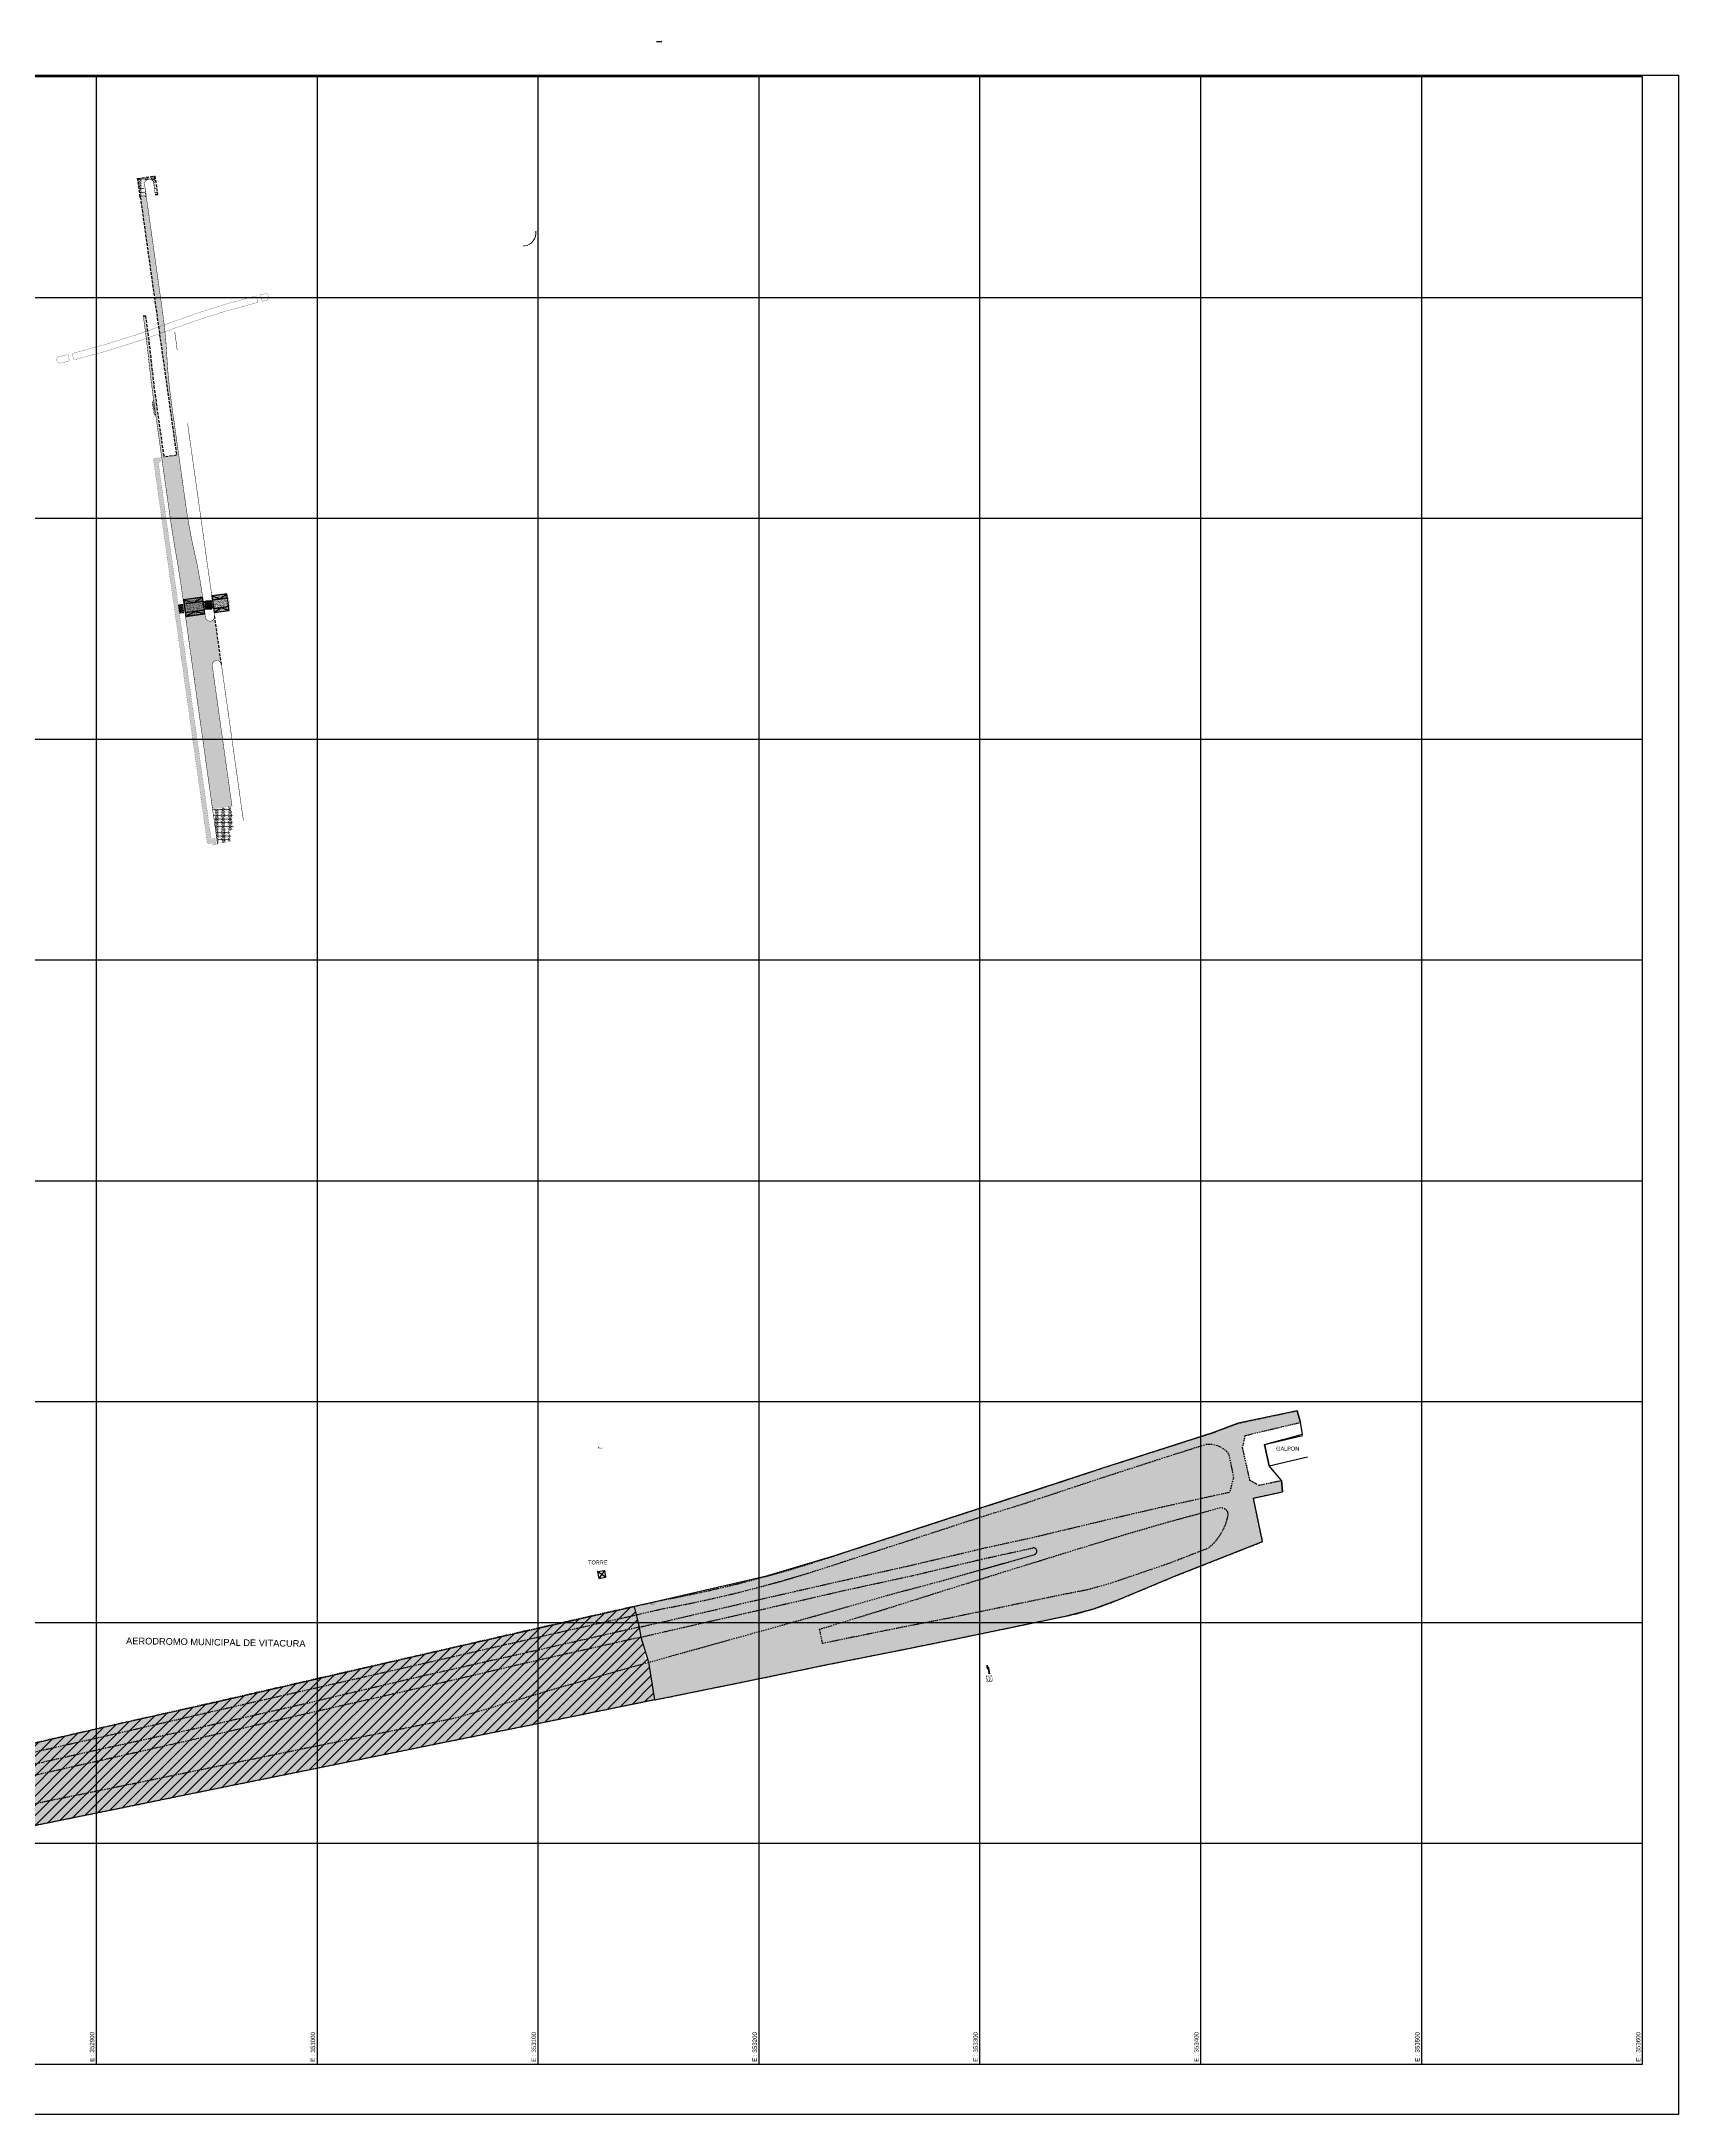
# Model space of a CAD drawing. Extents: x 352140 to 354978, y 6304672 to 6307963.
# Drawn here: x 352875 to 353616, y 6305277 to 6306216 of the extents above; entities that cross this region are included whole.
import ezdxf
from ezdxf.enums import TextEntityAlignment as Align

# ---------------------------------------------------------------- set-up
doc = ezdxf.new("R2010")
doc.units = 0
for name, pattern in [('ACAD_ISO03W100', [30, 12, -18]), ('CONTINUA', [0]), ('DASHED', [19.05, 12.7, -6.35]), ('DIVIDE', [1.25, 0.5, -0.25, 0, -0.25, 0, -0.25]), ('JPG_DASHDOT', [1, 0.5, -0.25, 0, -0.25])]:
    doc.linetypes.add(name, pattern=pattern)
doc.layers.get('0').update_dxf_attribs({"linetype": 'CONTINUOUS'})
for name, color, linetype in [('-LAMINA 1_1250', 1, 'CONTINUOUS'), ('0-LEVANTAMIENTO 2020.OCT', 211, 'CONTINUOUS'), ('0-LEVANTAMIENTO 2020.SEP', 252, 'CONTINUOUS'), ('00_Demarcacion Existente', 252, 'CONTINUOUS'), ('03_Pav ext_HCV', 34, 'CONTINUOUS'), ('1-coordenadas', 8, 'CONTINUOUS'), ('1-GALPON', 7, 'CONTINUOUS'), ('1-LINEA DE CIERRO', 7, 'DIVIDE'), ('1-PAVIMENTO', 161, 'CONTINUOUS'), ('1-TEXTOS', 7, 'CONTINUOUS'), ('2-ACHURADO JARDINERA', 252, 'CONTINUOUS'), ('2-ACHURADO RADIER', 9, 'CONTINUOUS'), ('GYS_DEMARCACION', 2, 'CONTINUOUS'), ('TOP-URB-SOLERAS', 2, 'JPG_DASHDOT'), ('V-NODE-TEXT4', 4, 'CONTINUOUS')]:
    doc.layers.add(name, color=color, linetype=linetype)
doc.layers.add('0_ASD_DEMARCACIÓN', color=183, linetype='CONTINUOUS', lineweight=5)
doc.layers.add('0_ASD_SOLERA NUEVA', color=31, linetype='CONTINUOUS', lineweight=13)
doc.styles.add('A', font='arial.ttf', dxfattribs={"height": 2})
doc.styles.add('Arial', font='arial.ttf', dxfattribs={"height": 10})
doc.styles.add('TEXTIS', font='arial.ttf', dxfattribs={"height": 2})
pattern_1 = [(0, (0, 0), (0.203125, 0.40625), [0, -0.40625])]
pattern_2 = [(0, (0, 0), (0.3175, 0.549926130905), [0.079375, -0.555625]), (90, (0.0397, 0), (-0.3175, 0.549926130905), [0.0396875, -1.06016476181]), (90, (0.0496, 0), (-0.3175, 0.549926130905), [0.03175, -1.06810226181]), (90, (0.02977, 0), (-0.3175, 0.549926130905), [0.03175, -1.06810226181]), (60, (0.05953, 0), (-0.31749999957, 0.549926131154), [0.0254, -0.6096]), (120, (0.01984, 0), (-0.63499999957, 2.5e-10), [0.0254, -0.6096])]
pattern_3 = [(37.5, (0.20898, -1.48537), (-0.01600031296, 0.48941323733), [0, -0.38608, 0, -0.4318, 0, -0.41275]), (7.5, (0.209, -1.4854), (0.44952328314, 0.71682510057), [0, -0.20828, 0, -0.34798, 0, -0.13335]), (327.5, (-0.10344, -1.48537), (0.790992370241, 0.001437184679), [0, -0.127, 0, -0.4572, 0, -0.5969]), (317.5, (-0.10344, -1.4854), (0.76355645247, 0.22292932326), [0, -0.0635, 0, -0.29972, 0, -0.3429])]

# ---------------------------------------------------------------- blocks, each defined once
blk = doc.blocks.new('COORDENADAS')
at = {"layer": '-LAMINA 1_1250'}
blk.add_lwpolyline([(0, 0), (1436.25, 0), (1436.25, -923.479), (0, -923.479)], close=True, dxfattribs=at)
at = {"layer": '1-coordenadas'}
for p, q in [((20, -900.625), (20, -0.625)), ((20, -0.625), (1420, -0.625)), ((120, -900.625), (120, -0.625)), ((220, -900.625), (220, -0.625)), ((320, -900.625), (320, -0.625)), ((420, -900.625), (420, -0.625)), ((520, -900.625), (520, -0.625)), ((620, -900.625), (620, -0.625)), ((720, -900.625), (720, -0.625)), ((820, -900.625), (820, -0.625)), ((920, -900.625), (920, -0.625)), ((1020, -900.625), (1020, -0.625)), ((1120, -900.625), (1120, -0.625)), ((1220, -900.625), (1220, -0.625)), ((1320, -900.625), (1320, -0.625)), ((1420, -900.625), (1420, -0.625)), ((20, -100.625), (1420, -100.625)), ((20, -200.625), (1420, -200.625)), ((20, -300.625), (1420, -300.625)), ((20, -400.625), (1420, -400.625)), ((20, -500.625), (1420, -500.625)), ((20, -600.625), (1420, -600.625)), ((20, -700.625), (1420, -700.625)), ((20, -800.625), (1420, -800.625)), ((20, -900.625), (1420, -900.625))]:
    blk.add_line(p, q, dxfattribs=at)
at = {"layer": '1-coordenadas', "style": 'A'}
for s, p in [('N : 6306200', (21, 0.375)), ('N : 6306100', (21, -99.625)), ('N : 6306000', (21, -199.625)), ('N : 6305900', (21, -299.625)), ('N : 6305800', (21, -399.625)), ('N : 6305700', (21, -499.625)), ('N : 6305600', (21, -599.625)), ('N : 6305500', (21, -699.625)), ('N : 6305400', (21, -799.625)), ('N : 6305300', (21, -899.625))]:
    blk.add_text(s, height=2, dxfattribs=at).set_placement(p)
blk.add_text('E : 352200', height=2, rotation=90, dxfattribs=at).set_placement((19, -899.625))
blk = doc.blocks.new('*U812', base_point=(353150.45, 6305508.78))
at = {"layer": 'V-NODE-TEXT4', "lineweight": -2}
for p, q in [((353150.41, 6305508.74), (353150.5, 6305508.83)), ((353150.41, 6305508.83), (353150.5, 6305508.74))]:
    blk.add_line(p, q, dxfattribs=at)
blk.add_circle((353150.45, 6305508.78), 0.0318, dxfattribs=at)
at = {"layer": 'V-NODE-TEXT4', "linetype": 'ByBlock', "style": 'A'}
for s, insert, char_height, attachment_point in [('9', (353150.53, 6305508.84), 0.0635, 7), ('687.00', (353150.53, 6305508.81), 0.0635, 1), ('-OC2', (353150.53, 6305508.7), 0.635, 1)]:
    blk.add_mtext(s, dxfattribs=dict(at, insert=insert, char_height=char_height, attachment_point=attachment_point))
blk = doc.blocks.new('*U813', base_point=(353127.34, 6305579.2))
at = {"layer": 'V-NODE-TEXT4', "lineweight": -2}
for p, q in [((353127.29, 6305579.16), (353127.38, 6305579.25)), ((353127.29, 6305579.25), (353127.38, 6305579.16))]:
    blk.add_line(p, q, dxfattribs=at)
blk.add_circle((353127.34, 6305579.2), 0.0318, dxfattribs=at)
at = {"layer": 'V-NODE-TEXT4', "linetype": 'ByBlock', "style": 'A'}
for s, insert, char_height, attachment_point in [('686.89', (353127.41, 6305579.23), 0.0635, 1), ('111', (353127.41, 6305579.27), 0.0635, 7), ('-OC1', (353127.41, 6305579.13), 0.635, 1)]:
    blk.add_mtext(s, dxfattribs=dict(at, insert=insert, char_height=char_height, attachment_point=attachment_point))
blk = doc.blocks.new('A$C4FB7591F')
at = {"true_color": 0x7f5ac4}
h = blk.add_hatch(dxfattribs=at)
h.set_pattern_fill('SWAMP', color=183, scale=0.025, style=0)
h.set_pattern_definition(pattern_2)
edge = h.paths.add_edge_path()
edge.add_line((352709.7, 6306112.69), (352708.94, 6306118.11))
edge.add_arc((352710.98, 6306118.39), 2.06, 8.0084, 188.0084, ccw=False)
edge.add_line((352713.02, 6306118.68), (352713.79, 6306113.27))
edge.add_line((352713.79, 6306113.27), (352714.77, 6306113.41))
edge.add_line((352714.77, 6306113.41), (352713.58, 6306121.85))
edge.add_line((352713.58, 6306121.85), (352705.79, 6306120.75))
edge.add_line((352705.79, 6306120.75), (352706.98, 6306112.31))
edge.add_line((352706.98, 6306112.31), (352709.7, 6306112.69))
h = blk.add_hatch(dxfattribs=at)
h.set_pattern_fill('SWAMP', color=183, scale=0.025, style=0)
h.set_pattern_definition(pattern_2)
edge = h.paths.add_edge_path()
edge.add_line((352717.16, 6306059.73), (352709.7, 6306112.69))
edge.add_line((352709.7, 6306112.69), (352706.98, 6306112.31))
edge.add_line((352706.98, 6306112.31), (352723.43, 6305995.39))
edge.add_line((352723.43, 6305995.39), (352724.42, 6305995.53))
edge.add_line((352724.42, 6305995.53), (352720.89, 6306020.66))
edge.add_arc((352935.77, 6306050.89), 217, 182.8966, 188.0084, ccw=False)
edge.add_arc((352496.33, 6306028.66), 223, 2.8966, 8.0084)
h = blk.add_hatch(dxfattribs=at)
h.set_pattern_fill('SWAMP', color=183, scale=0.025, style=0)
h.set_pattern_definition(pattern_2)
h.paths.add_polyline_path([(352717.69, 6305994.58), (352714.26, 6306018.92), (352713.71, 6306022.88), (352713.19, 6306026.84), (352712.7, 6306030.8), (352712.24, 6306034.77), (352711.8, 6306038.75), (352711.36, 6306042.73), (352710.9, 6306046.71), (352710.41, 6306050.69), (352709.88, 6306054.66), (352709.33, 6306058.62), (352708.34, 6306058.49), (352708.89, 6306054.52), (352709.42, 6306050.56), (352709.91, 6306046.59), (352710.37, 6306042.61), (352710.81, 6306038.64), (352711.25, 6306034.66), (352711.71, 6306030.68), (352712.2, 6306026.71), (352712.72, 6306022.75), (352713.27, 6306018.79), (352716.7, 6305994.44)])
h = blk.add_hatch(dxfattribs=at)
h.set_pattern_fill('SWAMP', color=183, scale=0.025, style=0)
h.set_pattern_definition(pattern_2)
edge = h.paths.add_edge_path()
edge.add_line((352712.3, 6306019.2), (352713.04, 6306014.2))
edge.add_line((352713.04, 6306014.2), (352714.03, 6306013.46))
edge.add_line((352712.3, 6306019.2), (352713.07, 6306020.23))
edge.add_line((352713.07, 6306020.23), (352713.27, 6306018.79))
edge.add_line((352713.27, 6306018.79), (352714.02, 6306013.47))
h = blk.add_hatch(dxfattribs=at)
h.set_pattern_fill('DOTS', color=183, scale=6.5, style=0)
h.set_pattern_definition(pattern_1)
h.paths.add_polyline_path([(352737.42, 6305819.53), (352739.77, 6305819.86), (352739.91, 6305818.89), (352741.39, 6305819.1), (352740.98, 6305822.05), (352739.12, 6305821.78), (352715.14, 6305992.24), (352716.26, 6305992.4), (352715.98, 6305994.38), (352712.88, 6305993.95)])
h = blk.add_hatch(dxfattribs=at)
h.set_pattern_fill('SWAMP', color=183, scale=0.025, style=0)
h.set_pattern_definition(pattern_2)
edge = h.paths.add_edge_path()
edge.add_line((352716.7, 6305994.44), (352720.02, 6305970.85))
edge.add_line((352720.02, 6305970.85), (352720.58, 6305966.89))
edge.add_line((352720.58, 6305966.89), (352721.17, 6305962.93))
edge.add_line((352721.17, 6305962.93), (352721.8, 6305958.98))
edge.add_line((352721.8, 6305958.98), (352722.45, 6305955.03))
edge.add_line((352722.45, 6305955.03), (352723.12, 6305951.09))
edge.add_line((352723.12, 6305951.09), (352723.8, 6305947.15))
edge.add_line((352723.8, 6305947.15), (352724.45, 6305943.2))
edge.add_line((352724.45, 6305943.2), (352725.08, 6305939.25))
edge.add_line((352725.08, 6305939.25), (352725.67, 6305935.29))
edge.add_line((352725.67, 6305935.29), (352726.23, 6305931.33))
edge.add_line((352726.23, 6305931.33), (352727.71, 6305920.85))
edge.add_line((352727.71, 6305920.85), (352736.52, 6305922.09))
edge.add_line((352736.52, 6305922.09), (352735.05, 6305932.57))
edge.add_arc((352514.22, 6305901.5), 223, 8.0084, 13.12021)
edge.add_arc((352942.74, 6306001.38), 217, 188.0084, 193.12021, ccw=False)
edge.add_line((352727.85, 6305971.15), (352724.42, 6305995.53))
edge.add_line((352724.42, 6305995.53), (352716.7, 6305994.44))
h = blk.add_hatch(dxfattribs=at)
h.set_pattern_fill('DOTS', color=183, scale=6.5, style=0)
h.set_pattern_definition(pattern_1)
h.paths.add_polyline_path([(352724.21, 6305927.77), (352726.29, 6305928.06), (352726.85, 6305924.1), (352724.77, 6305923.81)])
at = {"linetype": 'CONTINUA', "ltscale": 2, "true_color": 0x7f5ac4}
h = blk.add_hatch(dxfattribs=at)
h.set_pattern_fill('AR-SAND', color=183, scale=0.01, style=0)
h.set_pattern_definition(pattern_3)
h.paths.add_polyline_path([(352735.25, 6305931.14), (352726.63, 6305929.93), (352727.69, 6305922.4), (352736.31, 6305923.62)])
at = {"true_color": 0x7f5ac4}
h = blk.add_hatch(dxfattribs=at)
h.set_pattern_fill('DOTS', color=183, scale=6.5, style=0)
h.set_pattern_definition(pattern_1)
h.paths.add_polyline_path([(352735.89, 6305929.42), (352739.26, 6305929.88), (352739.82, 6305925.92), (352736.45, 6305925.45)])
at = {"linetype": 'CONTINUA', "ltscale": 2, "true_color": 0x7f5ac4}
h = blk.add_hatch(dxfattribs=at)
h.set_pattern_fill('AR-SAND', color=183, scale=0.01, style=0)
h.set_pattern_definition(pattern_3)
h.paths.add_polyline_path([(352740.47, 6305924.2), (352747.27, 6305925.16), (352746.21, 6305932.68), (352739.41, 6305931.73)])
at = {"true_color": 0x7f5ac4}
h = blk.add_hatch(dxfattribs=at)
h.set_pattern_fill('SWAMP', color=183, scale=0.025, style=0)
h.set_pattern_definition(pattern_2)
edge = h.paths.add_edge_path()
edge.add_line((352740.68, 6305922.68), (352743.77, 6305900.69))
edge.add_arc((352741.69, 6305900.4), 2.1, 8.0084, 188.0084)
edge.add_line((352739.61, 6305900.11), (352730.8, 6305898.87))
edge.add_line((352730.8, 6305898.87), (352727.71, 6305920.85))
edge.add_line((352727.71, 6305920.85), (352736.52, 6305922.09))
edge.add_arc((352738.6, 6305922.38), 2.1, 188.0084, 368.0084)
h = blk.add_hatch(dxfattribs=at)
h.set_pattern_fill('SWAMP', color=183, scale=0.025, style=0)
h.set_pattern_definition(pattern_2)
h.paths.add_polyline_path([(352748.58, 6305836.41), (352739.61, 6305900.11), (352730.8, 6305898.87), (352739.76, 6305835.17)])
h = blk.add_hatch(dxfattribs=at)
h.set_pattern_fill('SWAMP', color=183, scale=0.025, style=0)
h.set_pattern_definition(pattern_2)
h.paths.add_polyline_path([(352747.62, 6305823.45), (352745.85, 6305836.02), (352739.76, 6305835.17), (352741.95, 6305819.65), (352748.04, 6305820.51)])
h = blk.add_hatch(dxfattribs=at)
h.set_pattern_fill('SWAMP', color=183, scale=0.025, style=0)
h.set_pattern_definition(pattern_2)
h.paths.add_polyline_path([(352748.08, 6305836.34), (352745.85, 6305836.02), (352747.34, 6305825.43), (352749.57, 6305825.74)])
at = {"color": 183, "linetype": 'DASHED', "ltscale": 0.1, "true_color": 0x7f5ac4}
for points in [[(352706.98, 6306112.31), (352705.79, 6306120.75), (352713.58, 6306121.85), (352714.77, 6306113.41), (352713.79, 6306113.29)], [(352706.98, 6306112.31), (352723.43, 6305995.39), (352717.69, 6305994.58)], [(352708.34, 6306058.49), (352709.33, 6306058.62), (352709.88, 6306054.66), (352710.41, 6306050.69), (352710.9, 6306046.71), (352711.36, 6306042.73), (352711.8, 6306038.75), (352712.24, 6306034.77), (352712.7, 6306030.8), (352713.19, 6306026.84), (352713.71, 6306022.88), (352714.26, 6306018.92), (352717.69, 6305994.58)], [(352743.77, 6305900.69), (352740.68, 6305922.68)]]:
    blk.add_lwpolyline(points, dxfattribs=at)
at = {"color": 183, "ltscale": 0.2, "true_color": 0x7f5ac4, "const_width": 0.2, "flags": 128}
for points in [[(352713.79, 6306113.29), (352713.02, 6306118.68, 1), (352708.94, 6306118.11), (352709.7, 6306112.69)], [(352709.7, 6306112.69), (352717.16, 6306059.73, -0.022308), (352719.05, 6306039.93, 0.022308), (352720.89, 6306020.66), (352727.85, 6305971.15, 0.022308), (352731.4, 6305952.12, -0.022308), (352735.05, 6305932.57), (352736.52, 6305922.09, 1), (352740.68, 6305922.68), (352728.42, 6306009.85)], [(352752.73, 6305836.99), (352743.77, 6305900.69, 1), (352739.61, 6305900.11), (352748.58, 6305836.41)]]:
    blk.add_lwpolyline(points, format="xyb", dxfattribs=at)
for points in [[(352708.34, 6306058.49), (352708.34, 6306058.49), (352708.89, 6306054.52)], [(352708.89, 6306054.52), (352709.42, 6306050.56), (352709.91, 6306046.59), (352710.37, 6306042.61), (352710.81, 6306038.64), (352711.25, 6306034.66), (352711.71, 6306030.68), (352712.2, 6306026.71), (352712.72, 6306022.75), (352713.27, 6306018.79), (352720.02, 6305970.85), (352720.58, 6305966.89), (352721.17, 6305962.93), (352721.8, 6305958.98), (352722.45, 6305955.03), (352723.12, 6305951.09), (352723.8, 6305947.15), (352724.45, 6305943.2), (352725.08, 6305939.25), (352725.67, 6305935.29), (352726.23, 6305931.33), (352742.01, 6305819.19)], [(352722.59, 6306051.44), (352723.72, 6306043.04)], [(352712.3, 6306019.2), (352713.07, 6306020.23)], [(352713.04, 6306014.2), (352714.03, 6306013.46)], [(352753.71, 6305830.08), (352752.73, 6305836.99)]]:
    blk.add_lwpolyline(points, dxfattribs=at)
at = {"color": 183, "linetype": 'DASHED', "ltscale": 0.1, "true_color": 0x7f5ac4, "const_width": 0.05}
blk.add_lwpolyline([(352741.39, 6305819.1), (352739.91, 6305818.89), (352739.77, 6305819.86), (352737.42, 6305819.53), (352712.88, 6305993.95), (352715.98, 6305994.38), (352716.26, 6305992.4), (352715.14, 6305992.24), (352739.12, 6305821.78), (352740.98, 6305822.05)], close=True, dxfattribs=at)
for points in [[(352724.21, 6305927.77), (352726.69, 6305928.12)], [(352735.5, 6305929.36), (352739.66, 6305929.94)], [(352736.06, 6305925.4), (352740.21, 6305925.98)], [(352727.24, 6305924.16), (352724.77, 6305923.81)]]:
    blk.add_lwpolyline(points, dxfattribs=at)
at = {"color": 183, "ltscale": 0.5, "true_color": 0x7f5ac4, "const_width": 0.05}
for points in [[(352727.24, 6305924.16), (352726.85, 6305924.1), (352726.29, 6305928.06), (352726.68, 6305928.12)], [(352736.45, 6305925.45), (352736.06, 6305925.4), (352735.5, 6305929.36), (352735.89, 6305929.42)], [(352740.21, 6305925.98), (352739.82, 6305925.93), (352739.26, 6305929.89), (352739.66, 6305929.94)]]:
    blk.add_lwpolyline(points, close=True, dxfattribs=at)
for points in [[(352726.34, 6305927.67), (352726.74, 6305927.72)], [(352726.4, 6305927.27), (352726.8, 6305927.33)], [(352726.46, 6305926.87), (352726.85, 6305926.93)], [(352726.51, 6305926.48), (352726.91, 6305926.53)], [(352726.57, 6305926.08), (352726.96, 6305926.14)], [(352726.62, 6305925.69), (352727.02, 6305925.74)], [(352726.68, 6305925.29), (352727.08, 6305925.34)], [(352726.73, 6305924.89), (352727.13, 6305924.95)], [(352726.79, 6305924.5), (352727.19, 6305924.55)], [(352735.55, 6305928.96), (352735.95, 6305929.02)], [(352735.61, 6305928.57), (352736.01, 6305928.62)], [(352735.67, 6305928.17), (352736.06, 6305928.23)], [(352735.72, 6305927.77), (352736.12, 6305927.83)], [(352735.78, 6305927.38), (352736.17, 6305927.43)], [(352735.83, 6305926.98), (352736.23, 6305927.04)], [(352735.89, 6305926.59), (352736.28, 6305926.64)], [(352735.94, 6305926.19), (352736.34, 6305926.25)], [(352736, 6305925.79), (352736.4, 6305925.85)], [(352739.32, 6305929.49), (352739.71, 6305929.55)], [(352739.37, 6305929.1), (352739.77, 6305929.15)], [(352739.43, 6305928.7), (352739.82, 6305928.76)], [(352739.48, 6305928.3), (352739.88, 6305928.36)], [(352739.54, 6305927.91), (352739.94, 6305927.96)], [(352739.6, 6305927.51), (352739.99, 6305927.57)], [(352739.65, 6305927.12), (352740.05, 6305927.17)], [(352739.71, 6305926.72), (352740.1, 6305926.78)], [(352739.76, 6305926.32), (352740.16, 6305926.38)], [(352746.67, 6305930.93), (352747.06, 6305930.99), (352747.62, 6305927.03), (352747.22, 6305926.97), (352746.67, 6305930.93)], [(352746.72, 6305930.53), (352747.12, 6305930.59)], [(352746.78, 6305930.14), (352747.17, 6305930.19)], [(352746.83, 6305929.74), (352747.23, 6305929.8)], [(352746.89, 6305929.35), (352747.28, 6305929.4)], [(352746.94, 6305928.95), (352747.34, 6305929.01)], [(352747, 6305928.55), (352747.4, 6305928.61)], [(352747.05, 6305928.16), (352747.45, 6305928.21)], [(352747.11, 6305927.76), (352747.51, 6305927.82)], [(352747.17, 6305927.37), (352747.56, 6305927.42)]]:
    blk.add_lwpolyline(points, dxfattribs=at)
at = {"color": 183, "linetype": 'CONTINUA', "ltscale": 2, "true_color": 0x7f5ac4}
for points in [[(352726.63, 6305929.93), (352731.19, 6305928.75), (352735.25, 6305931.14)], [(352726.88, 6305928.15), (352735.5, 6305929.36)], [(352727.44, 6305924.19), (352736.06, 6305925.4)], [(352727.69, 6305922.4), (352731.75, 6305924.79), (352736.31, 6305923.62)], [(352739.41, 6305931.73), (352743.06, 6305930.42), (352746.21, 6305932.68)], [(352739.66, 6305929.94), (352746.47, 6305930.9)], [(352740.21, 6305925.98), (352747.02, 6305926.94)], [(352740.47, 6305924.2), (352743.62, 6305926.46), (352747.27, 6305925.16)]]:
    blk.add_lwpolyline(points, dxfattribs=at)
for points in [[(352735.25, 6305931.14), (352726.63, 6305929.93), (352727.69, 6305922.4), (352736.31, 6305923.62)], [(352740.47, 6305924.2), (352747.27, 6305925.16), (352746.21, 6305932.68), (352739.41, 6305931.73)]]:
    blk.add_lwpolyline(points, close=True, dxfattribs=at)
blk = doc.blocks.new('FIZQ')
at = {"layer": 'GYS_DEMARCACION', "linetype": 'Continuous'}
h = blk.add_hatch(color=0, dxfattribs=at)
edge = h.paths.add_edge_path()
edge.add_line((-0.27, 2.25), (-0.57, 3.01))
edge.add_line((-0.57, 3.01), (-0.27, 4.01))
edge.add_line((-0.27, 4.01), (-0.27, 3.21))
edge.add_arc((-0.28, 2.87), 0.333, -11.83962, 87.94377, ccw=False)
edge.add_line((0.05, 2.81), (0.15, 0))
edge.add_line((0.15, 0), (-0.15, 0))
edge.add_line((-0.15, 0), (-0.06, 2.43))
edge.add_arc((-0.36, 2.51), 0.306, 345.18928, 433.21492)
edge.add_line((-0.27, 2.81), (-0.27, 2.25))
at = {"layer": 'GYS_DEMARCACION', "color": 0, "linetype": 'Continuous'}
blk.add_lwpolyline([(-0.27, 2.25), (-0.57, 3.01), (-0.27, 4.01), (-0.27, 3.21, -0.465158), (0.05, 2.81), (0.15, 0), (-0.15, 0), (-0.06, 2.43, 0.404156), (-0.27, 2.81)], format="xyb", close=True, dxfattribs=at)
blk = doc.blocks.new('*U1361')
at = {"color": 0, "linetype": 'Continuous'}
blk.add_blockref('FIZQ', (0, 0), dxfattribs=at)

msp = doc.modelspace()

# ---------------------------------------------------------------- hatches: boundary and pattern name
at = {"layer": '0-LEVANTAMIENTO 2020.OCT'}
h = msp.add_hatch(dxfattribs=at)
h.set_pattern_fill('ANSI31', color=256)
h.paths.add_polyline_path([(353145.758, 6305497.876), (353143.394, 6305507.199), (353058.382, 6305487.892), (353001.864, 6305474.938), (352951.314, 6305463.342), (352910.612, 6305454.161), (352850.569, 6305440.52), (352805.353, 6305430.583), (352769.908, 6305423.921), (352732.876, 6305417.112), (352728.417, 6305418.138), (352731.176, 6305425.01), (352727.087, 6305428.871), (352724.943, 6305427.042), (352705.199, 6305433.549), (352703.247, 6305437.495), (352701.637, 6305437.786), (352607.857, 6305400.821), (352612.725, 6305393.448), (352610.749, 6305389.058), (352611.642, 6305384.925), (352615.033, 6305355.756), (352670.451, 6305366.922), (352719.255, 6305376.912), (352761.019, 6305385.477), (352812.049, 6305395.712), (352858.796, 6305405.308), (352905.963, 6305414.799), (352951.001, 6305423.993), (352999.781, 6305433.872), (353055.242, 6305445.151), (353102.001, 6305454.541), (353152.584, 6305464.876), (353149.9, 6305482.025), (353146.47, 6305493.302)])
at = {"layer": '0-LEVANTAMIENTO 2020.SEP'}
h = msp.add_hatch(dxfattribs=at)
h.set_pattern_fill('ANSI31', color=256)
h.paths.add_polyline_path([(352670.451, 6305366.922), (352615.033, 6305355.756), (352611.642, 6305384.925), (352610.749, 6305389.058), (352612.725, 6305393.448), (352607.857, 6305400.821), (352701.637, 6305437.786), (352703.247, 6305437.495), (352705.199, 6305433.549), (352723.88, 6305427.392), (352725.365, 6305427.402), (352727.087, 6305428.871), (352731.176, 6305425.01), (352728.645, 6305418.705), (352729.479, 6305417.894), (352732.786, 6305417.133), (352735.431, 6305417.582), (352769.908, 6305423.921), (352805.353, 6305430.583), (352850.569, 6305440.52), (352910.612, 6305454.161), (352951.314, 6305463.342), (353001.864, 6305474.938), (353058.382, 6305487.892), (353143.394, 6305507.199), (353145.758, 6305497.876), (353146.47, 6305493.302), (353149.9, 6305482.025), (353152.584, 6305464.876), (353102.001, 6305454.541), (353055.242, 6305445.151), (352999.781, 6305433.872), (352951.001, 6305423.993), (352905.963, 6305414.799), (352858.796, 6305405.308), (352812.049, 6305395.712), (352761.019, 6305385.477), (352719.255, 6305376.912)])
at = {"layer": '2-ACHURADO JARDINERA'}
h = msp.add_hatch(dxfattribs=at)
h.set_pattern_fill('CROSS', color=256, scale=0.25)
h.paths.add_polyline_path([(353360.501, 6305547.221), (353383.544, 6305552.541), (353413.043, 6305559.01), (353414.78, 6305565.599), (353412.585, 6305576.305, 0.2578174), (353402.421, 6305580.695), (353378.253, 6305572.993), (353355.51, 6305565.61), (353318.821, 6305553.435), (353298.869, 6305547.253), (353266.662, 6305536.729), (353234.541, 6305526.272, -0.0351971), (353156.045, 6305506.128), (353144.258, 6305503.395), (353145.765, 6305497.85), (353157.242, 6305500.409), (353198.305, 6305509.965), (353235.936, 6305518.519), (353268.863, 6305525.875), (353302.146, 6305533.714), (353324.249, 6305538.568)])
h = msp.add_hatch(dxfattribs=at)
h.set_pattern_fill('CROSS', color=256, scale=0.25)
h.paths.add_polyline_path([(353336.342, 6305512.333), (353348.78, 6305514.783), (353360.095, 6305518.008), (353385.65, 6305526.701), (353403.318, 6305533.562, 0.1837517), (353412.229, 6305548.899, 0.5606122), (353407.683, 6305551.617), (353385.259, 6305545.469), (353363.707, 6305539.207), (353331.967, 6305529.444), (353283.618, 6305514.409), (353259.641, 6305506.824), (353227.378, 6305496.891), (353228.719, 6305490.468), (353262.178, 6305497.278), (353287.264, 6305502.17)])
h = msp.add_hatch(dxfattribs=at)
h.set_pattern_fill('CROSS', color=256, scale=0.25)
h.paths.add_polyline_path([(353282.596, 6305518.774), (353324.662, 6305530.723, 0.9692856), (353323.92, 6305533.685), (353302.819, 6305529.091), (353269.74, 6305521.251), (353236.918, 6305514.116), (353199.473, 6305505.45), (353157.37, 6305495.817), (353146.47, 6305493.302), (353149.935, 6305481.911), (353174.74, 6305488.812), (353196.679, 6305494.919), (353225.618, 6305503.012), (353257.98, 6305512.267)])
h = msp.add_hatch(dxfattribs=at)
h.set_pattern_fill('CROSS', color=256, scale=0.25)
h.paths.add_polyline_path([(352807.58, 6305421.813), (352857.313, 6305432.478), (352902.068, 6305442.569), (352944.352, 6305451.754), (352994.7, 6305463.164), (353046.903, 6305475.514), (353092.39, 6305485.729), (353145.758, 6305497.876), (353144.258, 6305503.395), (353100.244, 6305493.41), (353059.279, 6305483.986), (353001.811, 6305470.928), (352950.675, 6305459.264), (352912.85, 6305450.546), (352850.724, 6305436.562), (352806.099, 6305426.903), (352769.806, 6305419.924), (352732.226, 6305412.88), (352692.279, 6305405.033), (352665.568, 6305399.969), (352618.739, 6305391.031, 0.3546275), (352616.291, 6305386.209), (352665.262, 6305394.306), (352713.933, 6305403.621), (352757.54, 6305411.682)])
h = msp.add_hatch(dxfattribs=at)
h.set_pattern_fill('CROSS', color=256, scale=0.25)
edge = h.paths.add_edge_path()
edge.add_line((353143.074, 6305480.003), (353148.882, 6305481.723))
edge.add_line((353148.882, 6305481.723), (353146.47, 6305493.302))
edge.add_line((353146.47, 6305493.302), (353093.152, 6305481.277))
edge.add_line((353093.152, 6305481.277), (353048.229, 6305470.72))
edge.add_line((353048.229, 6305470.72), (352995.652, 6305458.757))
edge.add_line((352995.652, 6305458.757), (352945.972, 6305447.39))
edge.add_line((352945.972, 6305447.39), (352902.832, 6305437.649))
edge.add_line((352902.832, 6305437.649), (352858.107, 6305427.58))
edge.add_line((352858.107, 6305427.58), (352808.548, 6305416.922))
edge.add_line((352808.548, 6305416.922), (352758.228, 6305407.22))
edge.add_line((352758.228, 6305407.22), (352715.498, 6305399.08))
edge.add_line((352715.498, 6305399.08), (352666.18, 6305389.17))
edge.add_line((352666.18, 6305389.17), (352630.985, 6305382.073))
edge.add_arc((352633.263, 6305369.826), 12.457, 100.538802, 166.140721)
edge.add_arc((352624.225, 6305372.056), 3.148, 166.140721, 234.206194)
edge.add_arc((352627.06, 6305380.902), 12.321, 247.697394, 283.878493)
edge.add_line((352630.015, 6305368.941), (352668.694, 6305376.743))
edge.add_line((352668.694, 6305376.743), (352717.109, 6305386.55))
edge.add_line((352717.109, 6305386.55), (352759.295, 6305395.212))
edge.add_line((352759.295, 6305395.212), (352809.818, 6305405.374))
edge.add_line((352809.818, 6305405.374), (352905.734, 6305424.801))
edge.add_line((352905.734, 6305424.801), (352948.975, 6305433.696))
edge.add_line((352948.975, 6305433.696), (352998.108, 6305443.775))
edge.add_line((352998.108, 6305443.775), (353052.822, 6305454.779))
edge.add_line((353052.822, 6305454.779), (353064.913, 6305457.319))
edge.add_line((353064.913, 6305457.319), (353066.254, 6305457.586))
edge.add_line((353066.254, 6305457.586), (353114.574, 6305471.872))
edge.add_line((353114.574, 6305471.872), (353143.074, 6305480.003))
at = {"layer": '2-ACHURADO RADIER'}
h = msp.add_hatch(color=256, dxfattribs=at)
h.dxf.hatch_style = 1
h.paths.add_polyline_path([(353423.755, 6305556.294), (353436.953, 6305559.132), (353436.438, 6305564.296), (353426.323, 6305562.121), (353422.048, 6305564.421), (353418.796, 6305578.85), (353420.118, 6305584.625), (353445.135, 6305590.583), (353443.537, 6305595.831), (353416.902, 6305590.184), (353405.236, 6305585.794), (353354.574, 6305569.593, -0.0022461), (353298.261, 6305551.125, 0.0008466), (353234.105, 6305530.16, -0.0342826), (353155.578, 6305509.978), (353143.394, 6305507.199), (353144.258, 6305503.395), (353156.045, 6305506.128, 0.0351971), (353234.541, 6305526.272), (353266.662, 6305536.729), (353298.869, 6305547.253), (353318.821, 6305553.435), (353355.51, 6305565.61), (353378.253, 6305572.993), (353402.421, 6305580.695, -0.2578174), (353412.585, 6305576.305), (353414.78, 6305565.599), (353413.043, 6305559.01), (353383.544, 6305552.541), (353360.501, 6305547.221), (353324.249, 6305538.568), (353302.146, 6305533.714), (353268.863, 6305525.875), (353235.936, 6305518.519), (353198.305, 6305509.965), (353157.242, 6305500.409), (353145.762, 6305497.849), (353146.47, 6305493.302), (353157.37, 6305495.817), (353199.473, 6305505.45), (353236.918, 6305514.116), (353269.74, 6305521.251), (353302.819, 6305529.091), (353323.92, 6305533.685, -0.9692856), (353324.662, 6305530.723), (353282.596, 6305518.774), (353257.98, 6305512.267), (353225.618, 6305503.012), (353196.679, 6305494.919), (353174.74, 6305488.812), (353149.908, 6305481.904), (353150.389, 6305474.486), (353152.584, 6305464.876), (353180.428, 6305470.531), (353202.452, 6305475.019), (353230.865, 6305480.876), (353264.821, 6305487.634), (353289.906, 6305492.705), (353338.773, 6305502.843, 0.0497728), (353362.853, 6305510.35), (353388.784, 6305521.158), (353427.901, 6305536.557)])
h.paths.add_polyline_path([(353363.707, 6305539.207), (353385.259, 6305545.469), (353408.963, 6305551.968, -0.4266005), (353412.229, 6305548.899, -0.1837517), (353403.318, 6305533.562), (353385.65, 6305526.701), (353360.095, 6305518.008), (353348.78, 6305514.783), (353336.342, 6305512.333), (353287.264, 6305502.17), (353262.178, 6305497.278), (353228.719, 6305490.468), (353227.378, 6305496.891), (353259.641, 6305506.824), (353283.618, 6305514.409), (353331.967, 6305529.444)], flags=16)
h = msp.add_hatch(color=256, dxfattribs=at)
h.dxf.hatch_style = 1
edge = h.paths.add_edge_path()
edge.add_line((353066.254, 6305457.586), (353114.574, 6305471.872))
edge.add_line((353114.574, 6305471.872), (353143.074, 6305480.003))
edge.add_line((353143.074, 6305480.003), (353149.8, 6305481.995))
edge.add_line((353149.8, 6305481.995), (353149.8, 6305481.925))
edge.add_line((353149.8, 6305481.925), (353149.906, 6305481.925))
edge.add_line((353149.906, 6305481.925), (353150.383, 6305474.586))
edge.add_line((353150.383, 6305474.586), (353150.289, 6305474.586))
edge.add_line((353150.289, 6305474.586), (353150.289, 6305474.466))
edge.add_line((353150.289, 6305474.466), (353150.389, 6305474.486))
edge.add_line((353150.389, 6305474.486), (353152.584, 6305464.876))
edge.add_line((353152.584, 6305464.876), (353102.001, 6305454.541))
edge.add_line((353102.001, 6305454.541), (353055.242, 6305445.151))
edge.add_line((353055.242, 6305445.151), (352999.781, 6305433.872))
edge.add_line((352999.781, 6305433.872), (352951.001, 6305423.993))
edge.add_line((352951.001, 6305423.993), (352905.963, 6305414.799))
edge.add_line((352905.963, 6305414.799), (352861.036, 6305405.712))
edge.add_line((352861.036, 6305405.712), (352858.796, 6305405.308))
edge.add_line((352858.796, 6305405.308), (352812.049, 6305395.712))
edge.add_line((352812.049, 6305395.712), (352761.019, 6305385.477))
edge.add_line((352761.019, 6305385.477), (352719.255, 6305376.912))
edge.add_line((352719.255, 6305376.912), (352670.451, 6305366.922))
edge.add_line((352670.451, 6305366.922), (352615.033, 6305355.756))
edge.add_line((352615.033, 6305355.756), (352611.642, 6305384.925))
edge.add_arc((352617.958, 6305388.453), 7.235, 136.332945, 209.18376, ccw=False)
edge.add_line((352612.725, 6305393.448), (352607.857, 6305400.821))
edge.add_line((352607.857, 6305400.821), (352701.637, 6305437.786))
edge.add_line((352701.637, 6305437.786), (352703.247, 6305437.495))
edge.add_line((352703.247, 6305437.495), (352705.199, 6305433.549))
edge.add_line((352705.199, 6305433.549), (352723.88, 6305427.392))
edge.add_arc((352724.605, 6305430.037), 2.742, 254.677209, 334.839079)
edge.add_line((352727.087, 6305428.871), (352731.176, 6305425.01))
edge.add_line((352731.176, 6305425.01), (352728.645, 6305418.705))
edge.add_arc((352730.267, 6305419.538), 1.823, 207.196291, 244.405797)
edge.add_arc((352732.83, 6305424.89), 7.757, 244.405797, 289.59288)
edge.add_line((352735.431, 6305417.582), (352769.908, 6305423.921))
edge.add_line((352769.908, 6305423.921), (352805.353, 6305430.583))
edge.add_line((352805.353, 6305430.583), (352850.569, 6305440.52))
edge.add_line((352850.569, 6305440.52), (352910.612, 6305454.161))
edge.add_line((352910.612, 6305454.161), (352951.314, 6305463.342))
edge.add_line((352951.314, 6305463.342), (353001.864, 6305474.938))
edge.add_line((353001.864, 6305474.938), (353058.382, 6305487.892))
edge.add_line((353058.382, 6305487.892), (353099.33, 6305497.28))
edge.add_line((353099.33, 6305497.28), (353143.394, 6305507.199))
edge.add_line((353143.394, 6305507.199), (353144.258, 6305503.395))
edge.add_line((353144.258, 6305503.395), (353100.244, 6305493.41))
edge.add_line((353100.244, 6305493.41), (353059.279, 6305483.986))
edge.add_line((353059.279, 6305483.986), (353001.811, 6305470.928))
edge.add_line((353001.811, 6305470.928), (352950.675, 6305459.264))
edge.add_line((352950.675, 6305459.264), (352912.85, 6305450.546))
edge.add_line((352912.85, 6305450.546), (352850.724, 6305436.562))
edge.add_line((352850.724, 6305436.562), (352806.099, 6305426.903))
edge.add_line((352806.099, 6305426.903), (352769.806, 6305419.924))
edge.add_line((352769.806, 6305419.924), (352732.226, 6305412.88))
edge.add_line((352732.226, 6305412.88), (352692.279, 6305405.033))
edge.add_line((352692.279, 6305405.033), (352665.568, 6305399.969))
edge.add_line((352665.568, 6305399.969), (352618.739, 6305391.031))
edge.add_arc((352620.487, 6305387.111), 4.292, 114.03251, 192.136125)
edge.add_line((352616.291, 6305386.209), (352665.262, 6305394.306))
edge.add_line((352665.262, 6305394.306), (352713.933, 6305403.621))
edge.add_line((352713.933, 6305403.621), (352757.54, 6305411.682))
edge.add_line((352757.54, 6305411.682), (352807.58, 6305421.813))
edge.add_line((352807.58, 6305421.813), (352857.313, 6305432.478))
edge.add_line((352857.313, 6305432.478), (352902.068, 6305442.569))
edge.add_line((352902.068, 6305442.569), (352944.352, 6305451.754))
edge.add_line((352944.352, 6305451.754), (352994.7, 6305463.164))
edge.add_line((352994.7, 6305463.164), (353046.903, 6305475.514))
edge.add_line((353046.903, 6305475.514), (353092.39, 6305485.729))
edge.add_line((353092.39, 6305485.729), (353145.758, 6305497.876))
edge.add_line((353145.758, 6305497.876), (353146.47, 6305493.302))
edge.add_line((353146.47, 6305493.302), (353093.152, 6305481.277))
edge.add_line((353093.152, 6305481.277), (353048.229, 6305470.72))
edge.add_line((353048.229, 6305470.72), (352995.652, 6305458.757))
edge.add_line((352995.652, 6305458.757), (352945.972, 6305447.39))
edge.add_line((352945.972, 6305447.39), (352902.832, 6305437.649))
edge.add_line((352902.832, 6305437.649), (352858.107, 6305427.58))
edge.add_line((352858.107, 6305427.58), (352808.548, 6305416.922))
edge.add_line((352808.548, 6305416.922), (352758.228, 6305407.22))
edge.add_line((352758.228, 6305407.22), (352715.498, 6305399.08))
edge.add_line((352715.498, 6305399.08), (352666.18, 6305389.17))
edge.add_line((352666.18, 6305389.17), (352630.985, 6305382.073))
edge.add_arc((352633.263, 6305369.826), 12.457, 100.538802, 166.140721)
edge.add_arc((352624.225, 6305372.056), 3.148, 166.140721, 234.206194)
edge.add_arc((352627.06, 6305380.902), 12.321, 247.697394, 283.878493)
edge.add_line((352630.015, 6305368.941), (352668.694, 6305376.743))
edge.add_line((352668.694, 6305376.743), (352717.109, 6305386.55))
edge.add_line((352717.109, 6305386.55), (352759.295, 6305395.212))
edge.add_line((352759.295, 6305395.212), (352809.818, 6305405.374))
edge.add_line((352809.818, 6305405.374), (352905.734, 6305424.801))
edge.add_line((352905.734, 6305424.801), (352948.975, 6305433.696))
edge.add_line((352948.975, 6305433.696), (352998.108, 6305443.775))
edge.add_line((352998.108, 6305443.775), (353052.822, 6305454.779))
edge.add_line((353052.822, 6305454.779), (353064.913, 6305457.319))
edge.add_line((353064.913, 6305457.319), (353066.254, 6305457.586))
h.paths.add_polyline_path([(352629.111, 6305402.964), (352687.245, 6305425.612), (352691.355, 6305408.999), (352630.45, 6305397.3)], flags=16)

# ---------------------------------------------------------------- linework, layer by layer
for p, q in [((353126.821, 6305522.973), (353129.944, 6305523.547)), ((353126.821, 6305522.973), (353127.358, 6305519.911)), ((353130.481, 6305520.485), (353126.821, 6305522.973)), ((353129.944, 6305523.547), (353127.358, 6305519.911)), ((353129.944, 6305523.547), (353130.481, 6305520.485)), ((353127.358, 6305519.911), (353130.481, 6305520.485))]:
    msp.add_line(p, q)
msp.add_lwpolyline([(353153.587, 6306215.865), (353155.99, 6306215.865)])
at = {"layer": '0-LEVANTAMIENTO 2020.OCT'}
msp.add_lwpolyline([(353155.578, 6305509.978), (353143.394, 6305507.199), (353145.758, 6305497.876), (353146.47, 6305493.302), (353149.9, 6305482.025), (353152.584, 6305464.876), (353180.428, 6305470.531), (353202.452, 6305475.019), (353230.865, 6305480.876), (353264.821, 6305487.634), (353289.906, 6305492.705), (353338.773, 6305502.843), (353351.366, 6305506.112), (353362.853, 6305510.35), (353388.784, 6305521.158), (353427.901, 6305536.557), (353423.755, 6305556.294), (353436.953, 6305559.132), (353436.438, 6305564.296), (353430.972, 6305570.833), (353428.851, 6305580.528), (353445.983, 6305585.29), (353445.135, 6305590.583), (353443.537, 6305595.831), (353416.898, 6305590.192), (353405.236, 6305585.794), (353354.574, 6305569.593), (353317.284, 6305557.301), (353298.261, 6305551.125), (353264.887, 6305540.249), (353234.105, 6305530.16), (353202.765, 6305520.724), (353155.578, 6305509.978)], close=True, dxfattribs=at)
at = {"layer": '0-LEVANTAMIENTO 2020.SEP', "flags": 128}
msp.add_lwpolyline([(352850.569, 6305440.52), (352910.612, 6305454.161), (352951.314, 6305463.342), (353001.864, 6305474.938), (353058.382, 6305487.892), (353143.394, 6305507.199), (353145.758, 6305497.876), (353146.47, 6305493.302), (353149.9, 6305482.025), (353152.584, 6305464.876), (353102.001, 6305454.541), (353055.242, 6305445.151), (352999.781, 6305433.872), (352951.001, 6305423.993), (352905.963, 6305414.799), (352858.796, 6305405.308)], dxfattribs=at)
at = {"layer": '0_ASD_DEMARCACIÓN', "const_width": 0.1}
for points in [[(352889.047, 6306074.591, 0.0290778), (352932.144, 6306088.045, -0.0284043), (352972.329, 6306100.65, -0.0284043)], [(352972.324, 6306100.671), (352973.032, 6306097.733, 0.0283823), (352933.203, 6306085.239, -0.0291074), (352889.728, 6306071.669), (352889.053, 6306074.566)], [(352974.269, 6306101.139), (352974.972, 6306098.217, -0.0013588), (352976.915, 6306098.691, 1), (352976.213, 6306101.607, 0.0013478), (352974.27, 6306101.134)], [(352887.785, 6306071.19), (352887.105, 6306074.112, -0.0025741), (352883.214, 6306073.184, 1), (352883.895, 6306070.262, 0.0025543), (352887.786, 6306071.19)]]:
    msp.add_lwpolyline(points, format="xyb", dxfattribs=at)
at = {"layer": '0_ASD_SOLERA NUEVA'}
msp.add_lwpolyline([(353098.911, 6306129.936, -0.4093703), (353093.79, 6306123.259), (353093.192, 6306123.175, 0)], format="xyb", dxfattribs=at)
at = {"layer": '1-GALPON'}
for p, q in [((353443.537, 6305595.831), (353445.135, 6305590.583)), ((353428.851, 6305580.528), (353446.144, 6305584.609)), ((353428.851, 6305580.528), (353430.972, 6305570.833)), ((353430.972, 6305570.833), (353448.265, 6305574.914)), ((353436.438, 6305564.296), (353436.953, 6305559.132))]:
    msp.add_line(p, q, dxfattribs=at)
at = {"layer": '1-PAVIMENTO'}
msp.add_arc((353324.245, 6305532.192), 1.528, 285.857151, 102.282935, dxfattribs=at)
at = {"layer": 'TOP-URB-SOLERAS'}
for p, q in [((353418.796, 6305578.85), (353422.048, 6305564.421)), ((353422.048, 6305564.421), (353426.323, 6305562.121)), ((353423.755, 6305556.294), (353436.953, 6305559.132)), ((353426.323, 6305562.121), (353436.438, 6305564.296)), ((353427.901, 6305536.557), (353423.755, 6305556.294)), ((353282.596, 6305518.774), (353324.662, 6305530.723)), ((353302.819, 6305529.091), (353323.92, 6305533.685)), ((353236.918, 6305514.116), (353269.74, 6305521.251)), ((353269.74, 6305521.251), (353302.819, 6305529.091)), ((353199.473, 6305505.45), (353236.918, 6305514.116)), ((353225.618, 6305503.012), (353257.98, 6305512.267)), ((353257.98, 6305512.267), (353282.596, 6305518.774)), ((353143.394, 6305507.199), (353155.578, 6305509.978)), ((353144.258, 6305503.395), (353156.045, 6305506.128)), ((353157.37, 6305495.817), (353199.473, 6305505.45)), ((353196.679, 6305494.919), (353225.618, 6305503.012)), ((353146.47, 6305493.302), (353093.152, 6305481.277)), ((353174.74, 6305488.812), (353196.679, 6305494.919)), ((353143.074, 6305480.003), (353174.74, 6305488.812)), ((353093.152, 6305481.277), (353048.229, 6305470.72)), ((353114.574, 6305471.872), (353143.074, 6305480.003)), ((353048.229, 6305470.72), (352995.652, 6305458.757)), ((353114.574, 6305471.872), (353064.913, 6305457.319)), ((353152.584, 6305464.876), (353180.428, 6305470.531)), ((352995.652, 6305458.757), (352945.972, 6305447.39)), ((353052.822, 6305454.779), (353064.913, 6305457.319)), ((352945.972, 6305447.39), (352902.832, 6305437.649)), ((352998.108, 6305443.775), (353052.822, 6305454.779)), ((352902.832, 6305437.649), (352858.107, 6305427.58)), ((352948.975, 6305433.696), (352998.108, 6305443.775)), ((352905.734, 6305424.801), (352948.975, 6305433.696)), ((352809.818, 6305405.374), (352905.734, 6305424.801))]:
    msp.add_line(p, q, dxfattribs=at)
at = {"layer": 'TOP-URB-SOLERAS', "flags": 128}
for points in [[(353155.578, 6305509.978, 0.0342826), (353234.105, 6305530.16, -0.0008466), (353298.261, 6305551.125, 0.0022461), (353354.574, 6305569.593), (353405.236, 6305585.794), (353416.902, 6305590.184)], [(353156.045, 6305506.128, 0.0351971), (353234.541, 6305526.272), (353266.662, 6305536.729), (353298.869, 6305547.253), (353318.821, 6305553.435), (353355.51, 6305565.61), (353378.253, 6305572.993), (353402.421, 6305580.695)], [(353402.421, 6305580.695, -0.2578174), (353412.585, 6305576.305), (353414.78, 6305565.599), (353413.043, 6305559.01)], [(353227.378, 6305496.891), (353259.641, 6305506.824), (353283.618, 6305514.409), (353331.967, 6305529.444), (353363.707, 6305539.207), (353385.259, 6305545.469), (353408.963, 6305551.968, -0.4266005), (353412.229, 6305548.899, -0.1837517), (353403.318, 6305533.562), (353385.65, 6305526.701), (353360.095, 6305518.008), (353348.78, 6305514.783), (353336.342, 6305512.333), (353287.264, 6305502.17), (353262.178, 6305497.278), (353228.719, 6305490.468), (353227.378, 6305496.891)], [(353180.428, 6305470.531), (353202.452, 6305475.019), (353230.865, 6305480.876), (353264.821, 6305487.634), (353289.906, 6305492.705), (353338.773, 6305502.843, 0.0497728), (353362.853, 6305510.35), (353388.784, 6305521.158), (353427.901, 6305536.557)], [(353145.758, 6305497.876), (353092.39, 6305485.729), (353046.903, 6305475.514), (352994.7, 6305463.164), (352944.352, 6305451.754), (352902.068, 6305442.569), (352857.313, 6305432.478), (352807.58, 6305421.813), (352757.54, 6305411.682), (352713.933, 6305403.621), (352665.262, 6305394.306), (352616.291, 6305386.209, -0.3546275), (352618.739, 6305391.031), (352665.568, 6305399.969), (352692.279, 6305405.033), (352732.226, 6305412.88), (352769.806, 6305419.924), (352806.099, 6305426.903), (352850.724, 6305436.562), (352912.85, 6305450.546), (352950.675, 6305459.264), (353001.811, 6305470.928), (353059.279, 6305483.986), (353100.244, 6305493.41), (353144.258, 6305503.395)], [(353143.394, 6305507.199), (353099.33, 6305497.28), (353058.382, 6305487.892), (353001.864, 6305474.938), (352951.314, 6305463.342), (352910.612, 6305454.161), (352850.569, 6305440.52), (352805.353, 6305430.583), (352769.908, 6305423.921), (352735.431, 6305417.582, -0.1997611), (352729.479, 6305417.894, -0.1637989), (352728.645, 6305418.705), (352731.176, 6305425.01), (352727.087, 6305428.871, -0.3647703), (352723.88, 6305427.392), (352705.199, 6305433.549), (352703.247, 6305437.495)], [(353152.584, 6305464.876), (353102.001, 6305454.541), (353055.242, 6305445.151), (352999.781, 6305433.872), (352951.001, 6305423.993), (352905.963, 6305414.799), (352861.036, 6305405.712), (352858.796, 6305405.308), (352812.049, 6305395.712), (352761.019, 6305385.477), (352719.255, 6305376.912), (352670.451, 6305366.922), (352615.033, 6305355.756), (352611.642, 6305384.925, -0.3681136), (352613.47, 6305394.127), (352664.648, 6305403.861), (352691.355, 6305408.999)]]:
    msp.add_lwpolyline(points, format="xyb", dxfattribs=at)
for points in [[(353416.902, 6305590.184), (353443.537, 6305595.831)], [(353420.118, 6305584.625), (353445.135, 6305590.583)], [(353418.796, 6305578.85), (353420.118, 6305584.625)], [(353157.242, 6305500.409), (353198.305, 6305509.965), (353235.936, 6305518.519), (353268.863, 6305525.875), (353302.146, 6305533.714), (353324.249, 6305538.568), (353360.501, 6305547.221), (353383.544, 6305552.541), (353413.043, 6305559.01)], [(353145.722, 6305497.84), (353157.242, 6305500.409)], [(353146.47, 6305493.302), (353157.37, 6305495.817)]]:
    msp.add_lwpolyline(points, dxfattribs=at)

# ---------------------------------------------------------------- block references
at = {"color": 252, "linetype": 'DASHED'}
msp.add_blockref('COORDENADAS', (352180, 6306200.625), dxfattribs=at)
at = {"color": 183, "true_color": 0x7f5ac4, "rotation": 359.9880068602881}
msp.add_blockref('A$C4FB7591F', (-1107.138, 107.043), dxfattribs=at)
for name, p in [('*U813', (353127.335, 6305579.203)), ('*U812', (353150.454, 6305508.781))]:
    msp.add_blockref(name, p)
at = {"layer": '03_Pav ext_HCV', "color": 210, "rotation": 9.151032918628665}
msp.add_blockref('*U1361', (353304.223, 6305476.671, -0.004), dxfattribs=at)

# ---------------------------------------------------------------- texts
at = {"layer": '00_Demarcacion Existente', "color": 210, "linetype": 'ACAD_ISO03W100', "ltscale": 0.25, "style": 'Arial', "width": 0.2}
msp.add_text('SOLO', height=3, rotation=6.015672, dxfattribs=at).set_placement((353304.311, 6305473.017), align=Align.CENTER)
at = {"layer": '1-coordenadas', "style": 'A'}
for s, p in [('E : 352900', (352899, 6305301)), ('E : 353000', (352999, 6305301)), ('E : 353100', (353099, 6305301)), ('E : 353200', (353199, 6305301)), ('E : 353300', (353299, 6305301)), ('E : 353400', (353399, 6305301)), ('E : 353500', (353499, 6305301)), ('E : 353600', (353599, 6305301))]:
    msp.add_text(s, height=2, rotation=90, dxfattribs=at).set_placement(p)
at = {"layer": '1-LINEA DE CIERRO', "style": 'A'}
for s, p in [('GALPON', (353434.078, 6305577.789)), ('TORRE', (353122.572, 6305526.229))]:
    msp.add_text(s, height=1.8, dxfattribs=at).set_placement(p)
at = {"layer": '1-TEXTOS', "style": 'TEXTIS'}
msp.add_text('AERODROMO MUNICIPAL DE VITACURA', height=3, rotation=359.090102, dxfattribs=at).set_placement((352913.384, 6305490.174))

doc.saveas('drawing.dxf')
